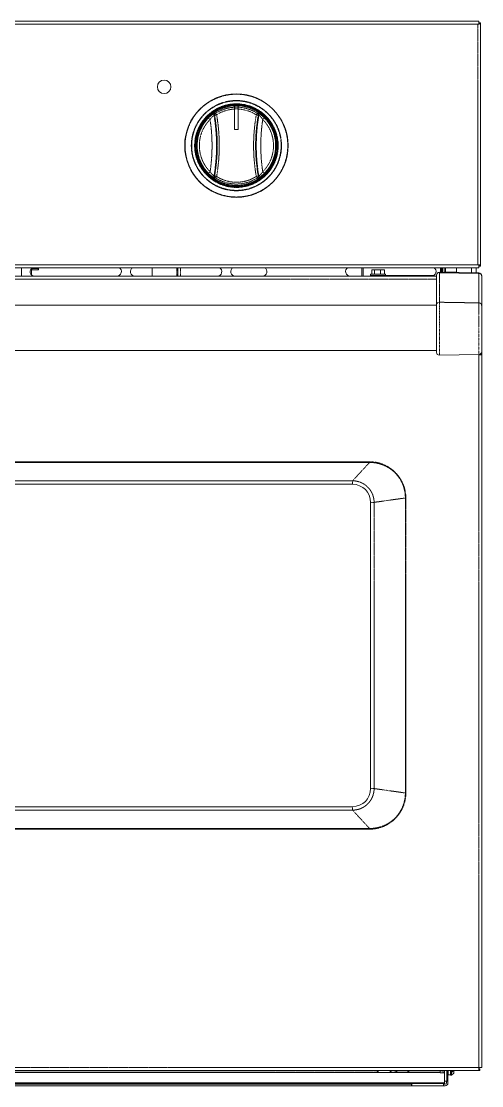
# Model space of a CAD drawing. Header units: millimetres. Extents: x 60499 to 556746, y 248297 to 497145.
# Drawn here: x 428582 to 439274, y 422627 to 447335 of the extents above; entities that cross this region are included whole.
import ezdxf

# ---------------------------------------------------------------- set-up
doc = ezdxf.new("R2010")
doc.units = ezdxf.units.MM
doc.linetypes.add('PHANTOM', pattern=[20, 10, -2, 2, -2, 2, -2])

msp = doc.modelspace()

# ---------------------------------------------------------------- linework, layer by layer
at = {"color": 7, "lineweight": 13, "ltscale": 0.03937}
for p, q in [((439207, 447335), (414513, 447335)), ((439247, 447296), (439247, 441654)), ((439207, 441614), (414513, 441614)), ((415548, 441416), (438224, 441416)), ((428891, 441418), (430802, 441418)), ((431221, 441418), (433133, 441418)), ((436219, 441418), (438109, 441418)), ((436764, 441435), (438167, 441435)), ((436781, 441434), (438164, 441434)), ((438224, 441438), (438224, 440751)), ((438292, 441509), (439209, 441493)), ((439274, 440736), (439274, 441422)), ((438224, 440745), (415548, 440745)), ((438224, 439651), (438224, 440751)), ((439274, 440736), (439274, 439667)), ((438224, 439695), (415548, 439695)), ((439209, 439601), (438292, 439585)), ((439274, 439590), (439274, 423046)), ((417497, 436588), (436275, 436588)), ((436695, 436168), (436695, 429524)), ((436275, 429104), (417497, 429104)), ((439205, 422977), (414567, 422977)), ((438412, 422697), (415174, 422697)), ((438412, 422680), (415174, 422680)), ((416081, 422660), (437643, 422660)), ((416081, 422627), (437643, 422627)), ((438387, 422627), (437652, 422627))]:
    msp.add_line(p, q, dxfattribs=at)
at = {"color": 7, "linetype": 'PHANTOM', "lineweight": 13, "ltscale": 0.03937}
for p, q in [((439181, 447269), (414539, 447269)), ((439181, 441681), (439181, 447269)), ((439181, 441681), (414539, 441681)), ((415548, 441347), (438224, 441347)), ((438292, 441500), (439209, 441484)), ((438292, 441500), (438292, 440813)), ((439209, 440798), (439209, 441484)), ((439209, 440798), (438292, 440813)), ((439205, 439590), (439205, 423046)), ((417104, 437111), (436668, 437111)), ((417104, 437093), (436668, 437093)), ((417497, 436668), (436275, 436668)), ((417497, 436668), (436275, 436668)), ((436775, 436168), (437502, 436270)), ((436775, 436168), (436775, 429524)), ((436775, 436168), (436775, 429524)), ((437502, 436270), (437502, 429422)), ((437513, 436270), (437513, 429422)), ((436775, 429524), (437502, 429422)), ((436275, 429024), (417497, 429024)), ((436275, 429024), (417497, 429024)), ((436668, 428599), (417104, 428599)), ((436668, 428581), (417104, 428581)), ((439205, 423046), (414567, 423046)), ((438307, 422932), (415279, 422932)), ((436872, 422943), (427023, 422943)), ((438307, 422943), (437542, 422943)), ((429293, 422669), (436056, 422669))]:
    msp.add_line(p, q, dxfattribs=at)
at = {"color": 7, "lineweight": 13, "ltscale": 0.000774954}
for p, q in [((439207, 447269), (439181, 447269)), ((439207, 441681), (439181, 441681))]:
    msp.add_line(p, q, dxfattribs=at)
at = {"color": 7, "lineweight": 13, "ltscale": 0.001975}
for p, q in [((439207, 447269), (439207, 447335)), ((439207, 441614), (439207, 441681)), ((439274, 439601), (439274, 439667))]:
    msp.add_line(p, q, dxfattribs=at)
at = {"color": 7, "lineweight": 13, "ltscale": 0.001175}
for p, q in [((439247, 447296), (439207, 447296)), ((439247, 441654), (439207, 441654))]:
    msp.add_line(p, q, dxfattribs=at)
at = {"color": 7, "lineweight": 13, "ltscale": 0.000315388}
msp.add_line((439207, 447269), (439218, 447269), dxfattribs=at)
at = {"color": 7, "lineweight": 13, "ltscale": 0.000900028}
for p, q in [((433534, 445373), (433534, 445343)), ((433622, 445373), (433622, 445343)), ((438491, 422732), (438461, 422732))]:
    msp.add_line(p, q, dxfattribs=at)
at = {"color": 7, "lineweight": 13, "ltscale": 0.0026}
for p, q in [((433622, 445373), (433534, 445373)), ((433622, 444825), (433534, 444825)), ((433534, 444825), (433622, 444825))]:
    msp.add_line(p, q, dxfattribs=at)
at = {"color": 7, "lineweight": 13, "ltscale": 0.001308}
for p, q in [((433534, 445299), (433534, 445343)), ((433622, 445299), (433622, 445343))]:
    msp.add_line(p, q, dxfattribs=at)
at = {"color": 7, "linetype": 'PHANTOM', "lineweight": 13, "ltscale": 0.0026}
for p, q in [((433622, 445343), (433534, 445343)), ((433622, 445299), (433534, 445299))]:
    msp.add_line(p, q, dxfattribs=at)
at = {"color": 7, "lineweight": 13, "ltscale": 0.014116}
for p, q in [((433534, 444825), (433534, 445299)), ((433622, 444825), (433622, 445299))]:
    msp.add_line(p, q, dxfattribs=at)
at = {"color": 7, "linetype": 'PHANTOM', "lineweight": 13, "ltscale": 0.001499}
for p, q in [((432931, 445090), (432967, 445055)), ((434190, 445055), (434225, 445090)), ((432967, 443842), (432931, 443807)), ((434225, 443807), (434190, 443842))]:
    msp.add_line(p, q, dxfattribs=at)
at = {"color": 7, "linetype": 'PHANTOM', "lineweight": 13, "ltscale": 0.000494466}
for p, q in [((433057, 445154), (433072, 445148)), ((434084, 445148), (434099, 445154)), ((433072, 443750), (433057, 443743)), ((434099, 443743), (434084, 443750))]:
    msp.add_line(p, q, dxfattribs=at)
at = {"color": 7, "linetype": 'PHANTOM', "lineweight": 13, "ltscale": 0.000505259}
for p, q in [((433079, 445205), (433095, 445198)), ((434062, 445198), (434077, 445205)), ((433095, 443699), (433079, 443692)), ((434077, 443692), (434062, 443699))]:
    msp.add_line(p, q, dxfattribs=at)
at = {"color": 7, "linetype": 'PHANTOM', "lineweight": 13, "ltscale": 0.001246}
for p, q in [((433095, 445198), (433117, 445163)), ((434062, 445198), (434039, 445163)), ((433095, 443699), (433117, 443734)), ((434062, 443699), (434039, 443734))]:
    msp.add_line(p, q, dxfattribs=at)
at = {"color": 7, "lineweight": 13, "ltscale": 5.64695e-06}
for p, q in [((433534, 444825), (433534, 444825)), ((433622, 444825), (433622, 444825))]:
    msp.add_line(p, q, dxfattribs=at)
at = {"color": 7, "lineweight": 13, "ltscale": 0.005911}
for p, q in [((428588, 441416), (428588, 441614)), ((428588, 441614), (428588, 441416))]:
    msp.add_line(p, q, dxfattribs=at)
at = {"color": 7, "lineweight": 13, "ltscale": 0.004488}
for p, q in [((428818, 441598), (428818, 441447)), ((428818, 441447), (428818, 441598))]:
    msp.add_line(p, q, dxfattribs=at)
at = {"color": 7, "lineweight": 13, "ltscale": 0.000311874}
for p, q in [((428818, 441594), (428829, 441594)), ((428829, 441594), (428818, 441594)), ((428829, 441594), (428818, 441594)), ((428829, 441568), (428818, 441568)), ((428818, 441568), (428829, 441568))]:
    msp.add_line(p, q, dxfattribs=at)
at = {"color": 7, "lineweight": 13, "ltscale": 0.004606}
msp.add_line((428818, 441594), (428973, 441594), dxfattribs=at)
at = {"color": 7, "lineweight": 13, "ltscale": 0.002269}
msp.add_line((428895, 441594), (428818, 441594), dxfattribs=at)
at = {"color": 7, "lineweight": 13, "ltscale": 0.00078739}
for p, q in [((428829, 441594), (428829, 441568)), ((428829, 441568), (428829, 441594)), ((428973, 441594), (428973, 441568)), ((428973, 441568), (428973, 441594)), ((428985, 441568), (428985, 441594)), ((428985, 441594), (428985, 441568))]:
    msp.add_line(p, q, dxfattribs=at)
at = {"color": 7, "lineweight": 13, "ltscale": 0.004294}
for p, q in [((428973, 441594), (428829, 441594)), ((428829, 441568), (428973, 441568)), ((428973, 441568), (428829, 441568))]:
    msp.add_line(p, q, dxfattribs=at)
at = {"color": 7, "lineweight": 13, "ltscale": 0.001181}
for p, q in [((428876, 441594), (428836, 441594)), ((428849, 441594), (428889, 441594))]:
    msp.add_line(p, q, dxfattribs=at)
at = {"color": 7, "lineweight": 13, "ltscale": 0.001345}
msp.add_line((428940, 441594), (428895, 441594), dxfattribs=at)
at = {"color": 7, "lineweight": 13, "ltscale": 0.001353}
msp.add_line((428985, 441594), (428940, 441594), dxfattribs=at)
at = {"color": 7, "lineweight": 13, "ltscale": 0.000360264}
for p, q in [((428985, 441594), (428973, 441594)), ((428973, 441594), (428985, 441594)), ((428973, 441568), (428985, 441568)), ((428985, 441568), (428973, 441568))]:
    msp.add_line(p, q, dxfattribs=at)
at = {"color": 7, "lineweight": 13, "ltscale": 0.00585}
for p, q in [((431624, 441614), (431624, 441418)), ((432221, 441418), (432221, 441614)), ((436494, 441614), (436494, 441418)), ((436524, 441614), (436524, 441418))]:
    msp.add_line(p, q, dxfattribs=at)
at = {"color": 7, "linetype": 'PHANTOM', "lineweight": 13, "ltscale": 0.00585}
for p, q in [((432195, 441418), (432195, 441614)), ((432280, 441418), (432280, 441614))]:
    msp.add_line(p, q, dxfattribs=at)
at = {"color": 7, "lineweight": 13, "ltscale": 0.001837}
msp.add_line((436720, 441564), (436781, 441564), dxfattribs=at)
at = {"color": 7, "lineweight": 13, "ltscale": 0.003}
for p, q in [((436720, 441463), (436720, 441564)), ((436781, 441463), (436781, 441564)), ((436927, 441463), (436927, 441564)), ((437017, 441463), (437017, 441564)), ((437017, 441463), (437017, 441564))]:
    msp.add_line(p, q, dxfattribs=at)
at = {"color": 7, "lineweight": 13, "ltscale": 0.004338}
msp.add_line((436781, 441564), (436927, 441564), dxfattribs=at)
at = {"color": 7, "lineweight": 13, "ltscale": 0.002691}
msp.add_line((436927, 441564), (437017, 441564), dxfattribs=at)
at = {"color": 7, "lineweight": 13, "ltscale": 0.003152}
msp.add_line((438318, 441614), (438318, 441508), dxfattribs=at)
at = {"color": 7, "linetype": 'PHANTOM', "lineweight": 13, "ltscale": 0.003165}
msp.add_line((438343, 441614), (438343, 441508), dxfattribs=at)
at = {"color": 7, "lineweight": 13, "ltscale": 0.003166}
msp.add_line((438344, 441508), (438344, 441614), dxfattribs=at)
at = {"color": 7, "lineweight": 13, "ltscale": 0.003175}
msp.add_line((438362, 441508), (438362, 441614), dxfattribs=at)
at = {"color": 7, "lineweight": 13, "ltscale": 0.003058}
for p, q in [((438402, 441614), (438402, 441511)), ((438435, 441614), (438435, 441511))]:
    msp.add_line(p, q, dxfattribs=at)
at = {"color": 7, "lineweight": 13, "ltscale": 0.003344}
msp.add_line((438687, 441502), (438687, 441614), dxfattribs=at)
at = {"color": 7, "lineweight": 13, "ltscale": 0.003527}
msp.add_line((439040, 441496), (439040, 441614), dxfattribs=at)
at = {"color": 7, "lineweight": 13, "ltscale": 0.003582}
msp.add_line((439144, 441494), (439144, 441614), dxfattribs=at)
at = {"color": 7, "lineweight": 13, "ltscale": 0.00109}
msp.add_line((439181, 441681), (439218, 441681), dxfattribs=at)
at = {"color": 7, "lineweight": 13, "ltscale": 0.01875}
msp.add_line((433552, 441418), (434182, 441418), dxfattribs=at)
at = {"color": 7, "lineweight": 13, "ltscale": 0.009272}
msp.add_line((437006, 441463), (436695, 441463), dxfattribs=at)
at = {"color": 7, "lineweight": 13, "ltscale": 0.000775014}
for p, q in [((436695, 441437), (436695, 441463)), ((437042, 441437), (437042, 441463)), ((437042, 441437), (437042, 441463)), ((438672, 441511), (438646, 441511))]:
    msp.add_line(p, q, dxfattribs=at)
at = {"color": 7, "lineweight": 13, "ltscale": 4.24723e-05}
msp.add_line((436696, 441437), (436695, 441437), dxfattribs=at)
at = {"color": 7, "lineweight": 13, "ltscale": 0.001971}
for p, q in [((436762, 441437), (436696, 441437)), ((436762, 441435), (436696, 441435))]:
    msp.add_line(p, q, dxfattribs=at)
at = {"color": 7, "lineweight": 13, "ltscale": 6.24769e-05}
for p, q in [((436696, 441437), (436696, 441435)), ((436762, 441437), (436762, 441435)), ((436827, 441437), (436827, 441435)), ((436870, 441437), (436870, 441435)), ((436891, 441437), (436891, 441435)), ((436926, 441437), (436926, 441435)), ((437006, 441437), (437006, 441435)), ((437041, 441437), (437041, 441435)), ((437041, 441437), (437041, 441435))]:
    msp.add_line(p, q, dxfattribs=at)
at = {"color": 7, "lineweight": 13, "ltscale": 0.003823}
msp.add_line((436891, 441437), (436762, 441437), dxfattribs=at)
at = {"color": 7, "lineweight": 13, "ltscale": 0.001922}
msp.add_line((436827, 441435), (436762, 441435), dxfattribs=at)
at = {"color": 7, "lineweight": 13, "ltscale": 0.000524986}
msp.add_line((436764, 441418), (436764, 441435), dxfattribs=at)
at = {"color": 7, "lineweight": 13, "ltscale": 0.000473443}
msp.add_line((436781, 441418), (436781, 441434), dxfattribs=at)
at = {"color": 7, "lineweight": 13, "ltscale": 0.000606206}
msp.add_line((436891, 441435), (436870, 441435), dxfattribs=at)
at = {"color": 7, "lineweight": 13, "ltscale": 0.003436}
msp.add_line((437006, 441437), (436891, 441437), dxfattribs=at)
at = {"color": 7, "lineweight": 13, "ltscale": 0.002388}
msp.add_line((437006, 441435), (436926, 441435), dxfattribs=at)
at = {"color": 7, "lineweight": 13, "ltscale": 0.001078}
for p, q in [((437006, 441463), (437042, 441463)), ((437042, 441437), (437006, 441437))]:
    msp.add_line(p, q, dxfattribs=at)
at = {"color": 7, "lineweight": 13, "ltscale": 0.001036}
msp.add_line((437041, 441435), (437006, 441435), dxfattribs=at)
at = {"color": 7, "lineweight": 13, "ltscale": 0.000134506}
msp.add_line((438224, 441442), (438224, 441438), dxfattribs=at)
at = {"color": 7, "linetype": 'PHANTOM', "lineweight": 13, "ltscale": 0.000265647}
msp.add_line((438292, 441509), (438292, 441500), dxfattribs=at)
at = {"color": 7, "lineweight": 13, "ltscale": 0.00013787}
msp.add_line((438402, 441511), (438402, 441507), dxfattribs=at)
at = {"color": 7, "lineweight": 13, "ltscale": 0.001775}
msp.add_line((438461, 441511), (438402, 441511), dxfattribs=at)
at = {"color": 7, "linetype": 'PHANTOM', "lineweight": 13, "ltscale": 0.000168868}
msp.add_line((438461, 441511), (438461, 441506), dxfattribs=at)
at = {"color": 7, "lineweight": 13, "ltscale": 0.0055}
msp.add_line((438646, 441511), (438461, 441511), dxfattribs=at)
at = {"color": 7, "linetype": 'PHANTOM', "lineweight": 13, "ltscale": 0.000264866}
msp.add_line((438646, 441511), (438646, 441503), dxfattribs=at)
at = {"color": 7, "lineweight": 13, "ltscale": 0.000432172}
msp.add_line((438687, 441511), (438672, 441511), dxfattribs=at)
at = {"color": 7, "lineweight": 13, "ltscale": 0.000278383}
msp.add_line((438672, 441511), (438672, 441502), dxfattribs=at)
at = {"color": 7, "linetype": 'PHANTOM', "lineweight": 13, "ltscale": 0.000265587}
msp.add_line((439209, 441484), (439209, 441493), dxfattribs=at)
at = {"color": 7, "lineweight": 13, "ltscale": 0.000134446}
msp.add_line((439274, 441422), (439274, 441426), dxfattribs=at)
at = {"color": 7, "linetype": 'PHANTOM', "lineweight": 13, "ltscale": 0.017651}
msp.add_line((438292, 440220), (438292, 440813), dxfattribs=at)
at = {"color": 7, "linetype": 'PHANTOM', "lineweight": 13, "ltscale": 0.017206}
msp.add_line((439209, 440798), (439209, 440220), dxfattribs=at)
at = {"color": 7, "linetype": 'PHANTOM', "lineweight": 13, "ltscale": 0.018907}
msp.add_line((438292, 439585), (438292, 440220), dxfattribs=at)
at = {"color": 7, "linetype": 'PHANTOM', "lineweight": 13, "ltscale": 0.01843}
msp.add_line((439209, 440220), (439209, 439601), dxfattribs=at)
at = {"color": 7, "lineweight": 13, "ltscale": 0.000326742}
msp.add_line((439205, 439601), (439205, 439590), dxfattribs=at)
at = {"color": 7, "lineweight": 13, "ltscale": 0.00205}
for p, q in [((439205, 439590), (439274, 439590)), ((439205, 423046), (439274, 423046)), ((439205, 423046), (439205, 422977))]:
    msp.add_line(p, q, dxfattribs=at)
at = {"color": 7, "lineweight": 13, "ltscale": 0.00194}
msp.add_line((439274, 439601), (439209, 439601), dxfattribs=at)
at = {"color": 7, "lineweight": 13, "ltscale": 0.000328484}
msp.add_line((439223, 439601), (439223, 439590), dxfattribs=at)
at = {"color": 7, "linetype": 'PHANTOM', "lineweight": 13, "ltscale": 0.017224}
for p, q in [((436275, 436668), (436668, 437093)), ((436275, 429024), (436668, 428599))]:
    msp.add_line(p, q, dxfattribs=at)
at = {"color": 7, "linetype": 'PHANTOM', "lineweight": 13, "ltscale": 0.000532736}
msp.add_line((436668, 437093), (436668, 437111), dxfattribs=at)
at = {"color": 7, "linetype": 'PHANTOM', "lineweight": 13, "ltscale": 0.002375}
for p, q in [((436275, 436588), (436275, 436668)), ((436695, 436168), (436775, 436168)), ((436695, 429524), (436775, 429524)), ((436275, 429104), (436275, 429024))]:
    msp.add_line(p, q, dxfattribs=at)
at = {"color": 7, "linetype": 'PHANTOM', "lineweight": 13, "ltscale": 5.61692e-06}
msp.add_line((436275, 436668), (436275, 436668), dxfattribs=at)
at = {"color": 7, "linetype": 'PHANTOM', "lineweight": 13, "ltscale": 3.36414e-06}
for p, q in [((436775, 436168), (436775, 436168)), ((436775, 429524), (436775, 429524))]:
    msp.add_line(p, q, dxfattribs=at)
at = {"color": 7, "linetype": 'PHANTOM', "lineweight": 13, "ltscale": 5.6019e-06}
msp.add_line((436275, 429024), (436275, 429024), dxfattribs=at)
at = {"color": 7, "linetype": 'PHANTOM', "lineweight": 13, "ltscale": 0.000532721}
msp.add_line((436668, 428599), (436668, 428581), dxfattribs=at)
at = {"color": 7, "lineweight": 13, "ltscale": 0.000850047}
for p, q in [((439234, 423018), (439205, 423018)), ((439234, 422977), (439205, 422977))]:
    msp.add_line(p, q, dxfattribs=at)
at = {"color": 7, "lineweight": 13, "ltscale": 0.0012}
msp.add_line((439234, 422977), (439234, 423018), dxfattribs=at)
at = {"color": 7, "lineweight": 13, "ltscale": 0.001874}
for p, q in [((436882, 422933), (436838, 422977)), ((437133, 422933), (437178, 422977)), ((438552, 422868), (438552, 422931))]:
    msp.add_line(p, q, dxfattribs=at)
at = {"color": 7, "lineweight": 13, "ltscale": 0.003737}
msp.add_line((436882, 422933), (437008, 422933), dxfattribs=at)
at = {"color": 7, "lineweight": 13, "ltscale": 0.003738}
msp.add_line((437133, 422933), (437008, 422933), dxfattribs=at)
at = {"color": 7, "linetype": 'PHANTOM', "lineweight": 13, "ltscale": 0.00504}
msp.add_line((437313, 422943), (437143, 422943), dxfattribs=at)
at = {"color": 7, "linetype": 'PHANTOM', "lineweight": 13, "ltscale": 0.010349}
msp.add_line((437601, 422972), (437254, 422972), dxfattribs=at)
at = {"color": 7, "lineweight": 13, "ltscale": 0.002582}
for p, q in [((437331, 422934), (437254, 422972)), ((437524, 422934), (437601, 422972))]:
    msp.add_line(p, q, dxfattribs=at)
at = {"color": 7, "linetype": 'PHANTOM', "lineweight": 13, "ltscale": 0.005731}
msp.add_line((437331, 422934), (437524, 422934), dxfattribs=at)
at = {"color": 7, "lineweight": 13, "ltscale": 0.005507}
msp.add_line((437335, 422933), (437520, 422933), dxfattribs=at)
at = {"color": 7, "lineweight": 13, "ltscale": 0.001022}
msp.add_line((438307, 422977), (438307, 422943), dxfattribs=at)
at = {"color": 7, "lineweight": 13, "ltscale": 0.001453}
msp.add_line((438355, 422976), (438307, 422976), dxfattribs=at)
at = {"color": 7, "lineweight": 13, "ltscale": 0.000321906}
msp.add_line((438307, 422943), (438307, 422932), dxfattribs=at)
at = {"color": 7, "lineweight": 13, "ltscale": 0.00023513}
msp.add_line((438307, 422932), (438307, 422924), dxfattribs=at)
at = {"color": 7, "lineweight": 13, "ltscale": 0.003125}
msp.add_line((438412, 422924), (438307, 422924), dxfattribs=at)
at = {"color": 7, "linetype": 'PHANTOM', "lineweight": 13, "ltscale": 2.83549e-05}
msp.add_line((438355, 422976), (438355, 422977), dxfattribs=at)
at = {"color": 7, "lineweight": 13, "ltscale": 0.000956618}
for p, q in [((438381, 422956), (438381, 422924)), ((438412, 422956), (438412, 422924))]:
    msp.add_line(p, q, dxfattribs=at)
at = {"color": 7, "lineweight": 13, "ltscale": 0.000622066}
msp.add_line((438412, 422956), (438412, 422977), dxfattribs=at)
at = {"color": 7, "lineweight": 13, "ltscale": 0.006752}
msp.add_line((438412, 422924), (438412, 422697), dxfattribs=at)
at = {"color": 7, "lineweight": 13, "ltscale": 0.007313}
for p, q in [((438461, 422977), (438461, 422732)), ((438491, 422977), (438491, 422732))]:
    msp.add_line(p, q, dxfattribs=at)
at = {"color": 7, "lineweight": 13, "ltscale": 0.002934}
for p, q in [((438494, 422977), (438494, 422879)), ((438552, 422879), (438552, 422977))]:
    msp.add_line(p, q, dxfattribs=at)
at = {"color": 7, "lineweight": 13, "ltscale": 0.00175}
msp.add_line((438494, 422879), (438552, 422879), dxfattribs=at)
at = {"color": 7, "lineweight": 13, "ltscale": 0.001371}
for p, q in [((438552, 422931), (438552, 422977)), ((438571, 422931), (438571, 422977))]:
    msp.add_line(p, q, dxfattribs=at)
at = {"color": 7, "lineweight": 13, "ltscale": 0.000549977}
for p, q in [((438571, 422931), (438552, 422931)), ((438571, 422868), (438552, 422868))]:
    msp.add_line(p, q, dxfattribs=at)
at = {"color": 7, "lineweight": 13, "ltscale": 0.001939}
msp.add_line((438617, 422977), (438571, 422931), dxfattribs=at)
at = {"color": 7, "lineweight": 13, "ltscale": 0.001875}
msp.add_line((438571, 422868), (438571, 422931), dxfattribs=at)
at = {"color": 7, "lineweight": 13, "ltscale": 0.002227}
msp.add_line((438624, 422921), (438571, 422868), dxfattribs=at)
at = {"color": 7, "lineweight": 13, "ltscale": 0.001671}
msp.add_line((438624, 422921), (438624, 422977), dxfattribs=at)
at = {"color": 7, "lineweight": 13, "ltscale": 0.000588274}
for p, q in [((436056, 422680), (436056, 422660)), ((436553, 422680), (436553, 422660)), ((436606, 422680), (436606, 422660))]:
    msp.add_line(p, q, dxfattribs=at)
at = {"color": 7, "lineweight": 13, "ltscale": 0.000250028}
for p, q in [((437643, 422660), (437652, 422660)), ((437643, 422627), (437652, 422627))]:
    msp.add_line(p, q, dxfattribs=at)
at = {"color": 7, "lineweight": 13, "ltscale": 0.000999991}
msp.add_line((437643, 422627), (437643, 422660), dxfattribs=at)
at = {"color": 7, "lineweight": 13, "ltscale": 0.001588}
for p, q in [((437652, 422680), (437652, 422627)), ((438387, 422680), (438387, 422627))]:
    msp.add_line(p, q, dxfattribs=at)
at = {"color": 7, "lineweight": 13, "ltscale": 0.001246}
for p, q in [((438387, 422660), (438428, 422660)), ((438387, 422627), (438428, 422627)), ((438458, 422732), (438458, 422690)), ((438491, 422732), (438491, 422690))]:
    msp.add_line(p, q, dxfattribs=at)
at = {"color": 7, "lineweight": 13, "ltscale": 0.001479}
msp.add_line((438412, 422732), (438461, 422732), dxfattribs=at)
at = {"color": 7, "lineweight": 13, "ltscale": 0.000514804}
msp.add_line((438412, 422697), (438412, 422680), dxfattribs=at)
at = {"color": 7, "lineweight": 13, "ltscale": 0.03937}
for points in [[(439218, 447269), (439234, 447278), (439240, 447283), (439246, 447290), (439247, 447296)], [(439247, 441654), (439246, 441659), (439242, 441664), (439236, 441670), (439219, 441680), (439218, 441681)]]:
    msp.add_lwpolyline(points, dxfattribs=at)
at = {"color": 7, "linetype": 'PHANTOM', "lineweight": 13, "ltscale": 0.03937}
for points in [[(432931, 445090), (432969, 445126), (433009, 445159), (433041, 445183), (433057, 445193), (433072, 445202), (433078, 445204), (433079, 445205), (433079, 445205)], [(432967, 445055), (432992, 445090), (433017, 445119), (433038, 445139), (433053, 445152), (433056, 445154), (433057, 445154), (433057, 445154), (433057, 445154)], [(434039, 445163), (434068, 445156), (434079, 445152), (434082, 445150), (434083, 445149), (434084, 445148), (434084, 445148)], [(434077, 445205), (434078, 445205), (434079, 445204), (434085, 445202), (434111, 445185), (434135, 445168), (434159, 445150), (434191, 445123), (434225, 445090)], [(434099, 445154), (434099, 445154), (434100, 445154), (434100, 445154), (434101, 445154), (434109, 445148), (434135, 445124), (434158, 445098), (434170, 445082), (434190, 445055)], [(433079, 443692), (433079, 443692), (433078, 443693), (433072, 443696), (433045, 443712), (433021, 443729), (432997, 443748), (432965, 443774), (432931, 443807)], [(433057, 443743), (433057, 443743), (433057, 443743), (433057, 443743), (433056, 443743), (433049, 443748), (433022, 443773), (432999, 443799), (432986, 443815), (432967, 443842)], [(434225, 443807), (434179, 443764), (434155, 443744), (434131, 443726), (434099, 443704), (434084, 443695), (434079, 443693), (434078, 443692), (434077, 443692)], [(434190, 443842), (434164, 443807), (434140, 443779), (434119, 443758), (434103, 443745), (434101, 443743), (434100, 443743), (434099, 443743), (434099, 443743)], [(433117, 443734), (433091, 443740), (433081, 443744), (433075, 443747), (433073, 443748), (433072, 443749), (433072, 443750)], [(434039, 443734), (434065, 443740), (434076, 443744), (434081, 443747), (434083, 443748), (434084, 443749), (434084, 443750)], [(436668, 437111), (436697, 437111), (436755, 437107), (436819, 437098), (436882, 437084), (436944, 437065), (437004, 437042), (437063, 437014), (437118, 436982), (437172, 436946), (437222, 436906), (437269, 436862), (437313, 436814), (437352, 436764), (437388, 436710), (437418, 436657), (437444, 436603), (437466, 436546), (437484, 436488), (437498, 436429), (437507, 436369), (437512, 436309), (437513, 436270)], [(436668, 437093), (436722, 437093), (436776, 437088), (436829, 437080), (436889, 437067), (436948, 437049), (437005, 437027), (437060, 437001), (437114, 436970), (437165, 436936), (437213, 436898), (437258, 436856), (437300, 436811), (437339, 436763), (437374, 436713), (437405, 436659), (437432, 436604), (437455, 436547), (437471, 436495), (437484, 436443), (437493, 436390), (437499, 436336), (437501, 436303), (437502, 436270)], [(437502, 429422), (437500, 429368), (437495, 429314), (437486, 429261), (437472, 429201), (437453, 429142), (437430, 429085), (437403, 429030), (437372, 428977), (437337, 428926), (437298, 428878), (437256, 428834), (437210, 428792), (437162, 428754), (437111, 428720), (437057, 428690), (437001, 428663), (436944, 428642), (436885, 428624), (436824, 428611), (436763, 428602), (436701, 428599), (436668, 428599)], [(437513, 429422), (437512, 429393), (437508, 429335), (437499, 429272), (437485, 429209), (437467, 429147), (437443, 429087), (437415, 429030), (437383, 428974), (437347, 428921), (437306, 428871), (437262, 428824), (437215, 428780), (437164, 428741), (437110, 428705), (437055, 428674), (436997, 428647), (436937, 428625), (436876, 428607), (436814, 428593), (436751, 428585), (436687, 428581), (436668, 428581)]]:
    msp.add_lwpolyline(points, dxfattribs=at)
at = {"color": 7, "lineweight": 13, "ltscale": 0.03937}
msp.add_circle((433578, 444449), 1201, dxfattribs=at)
at = {"color": 7, "linetype": 'PHANTOM', "lineweight": 13, "ltscale": 0.03937}
for radius in [1197, 1193, 1047, 1039, 970, 957, 952, 940]:
    msp.add_circle((433578, 444449), radius, dxfattribs=at)
at = {"color": 7, "lineweight": 13, "ltscale": 0.03937}
for centre, radius, start, end in [((431899, 445813), 157, 0, 180), ((431899, 445813), 157, 180, 0), ((433578, 444449), 922, 92.714, 87.286), ((428891, 441523), 105, 119.3109, 270), ((430802, 441523), 105, 270, 60.6891), ((431221, 441523), 105, 119.3109, 270), ((433133, 441523), 105, 270, 60.6891), ((433552, 441523), 105, 119.3109, 270), ((434182, 441523), 105, 270, 60.6891), ((436219, 441523), 105, 119.3109, 270), ((438109, 441523), 105, 270, 60.6891), ((438290, 441442), 66.3, 89, 180), ((439207, 441426), 66.3, 0, 89), ((438290, 439651), 66.3, 180, 271), ((439207, 439667), 66.3, 271, 0), ((436275, 436168), 420, 0.0001, 89.9937), ((436275, 429524), 420, 270.0099, 359.9959), ((437257, 422980), 8.4, 198.5474, 243.435), ((437335, 422941), 8.4, 243.435, 270), ((437520, 422941), 8.4, 270, 296.565), ((437598, 422980), 8.4, 296.5651, 341.4526), ((429249, 422746), 88.7, 285.8198, 312.3287), ((438428, 422690), 63, 270, 0), ((438428, 422690), 29.4, 270, 0)]:
    msp.add_arc(centre, radius, start, end, dxfattribs=at)
at = {"color": 7, "linetype": 'PHANTOM', "lineweight": 13, "ltscale": 0.03937}
for centre, radius, start, end in [((433578, 444449), 892, 92.806, 122.8187), ((433578, 444449), 850, 92.9443, 122.8187), ((433578, 444449), 892, 57.1813, 87.194), ((433578, 444449), 850, 57.1813, 87.0557), ((433578, 444449), 911, 135.2484, 224.7516), ((433578, 444449), 861, 135.2484, 224.7516), ((428936, 444449), 4076, 351.4487, 8.5513), ((433107, 445163), 50.4, 123.485, 189.6647), ((428936, 444449), 4181, 350.2849, 9.7151), ((433122, 445156), 50.4, 122.8695, 189.5403), ((429072, 444449), 4061, 359.9991, 9.9097), ((429028, 444449), 4152, 359.9981, 9.9078), ((438129, 444449), 4152, 170.0922, 180.0019), ((438085, 444449), 4061, 170.0903, 180.0009), ((438220, 444449), 4181, 170.2849, 189.7151), ((434034, 445156), 50.4, 350.4592, 57.1305), ((434050, 445163), 50.4, 350.3351, 56.5138), ((438220, 444449), 4076, 171.4487, 188.5513), ((433578, 444449), 861, 315.2484, 44.7516), ((433578, 444449), 911, 315.2484, 44.7516), ((429072, 444448), 4061, 350.0903, 0.0009), ((429028, 444448), 4152, 350.0922, 0.0019), ((438129, 444448), 4152, 179.9981, 189.9078), ((438085, 444448), 4061, 179.9991, 189.9097), ((433107, 443735), 50.4, 170.3351, 236.5138), ((433122, 443741), 50.4, 170.4592, 237.1305), ((433578, 444449), 892, 237.1813, 302.8187), ((433578, 444449), 850, 237.1804, 302.8187), ((434034, 443741), 50.4, 302.8695, 9.5403), ((434050, 443735), 50.4, 303.4837, 9.6643), ((436275, 436168), 500, 0.0012, 89.9937), ((436275, 436168), 500, 0.0066, 89.9808), ((436275, 429524), 500, 270.0056, 359.9993), ((436275, 429524), 500, 270.0192, 359.9934)]:
    msp.add_arc(centre, radius, start, end, dxfattribs=at)
for centre, major_axis, ratio, start_param, end_param in [((433122, 445156), (-49.6, -8.7), 0.155752, 4.778124, 6.248215), ((438290, 441438), (66.3, 0), 0.93358, 1.553343, 3.141593), ((439207, 441422), (-66.3, 0), 0.93358, 3.141593, 4.694936), ((438290, 440751), (66.3, 0), 0.93358, 1.553343, 3.141593), ((439207, 440736), (-66.3, 0), 0.93358, 3.141593, 4.694936)]:
    msp.add_ellipse(centre, major_axis=major_axis, ratio=ratio, start_param=start_param, end_param=end_param, dxfattribs=at)
at = {"color": 7, "lineweight": 13, "ltscale": 0.03937}
for centre, major_axis, ratio, start_param, end_param in [((438355, 422956), (-26, 0), 0.766044, 3.141619, 4.712363), ((438355, 422956), (-56.2, 0), 0.766044, 3.141593, 3.648592), ((436606, 422713), (0, 56.3), 0.866025, 3.488599, 4.082041)]:
    msp.add_ellipse(centre, major_axis=major_axis, ratio=ratio, start_param=start_param, end_param=end_param, dxfattribs=at)

doc.saveas('drawing.dxf')
